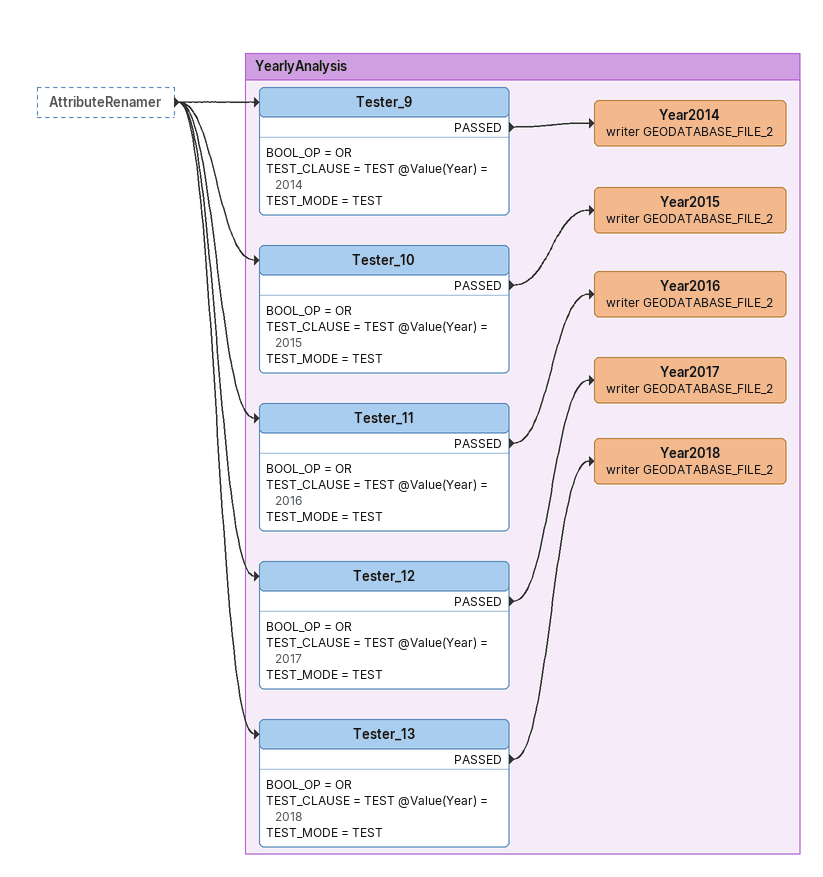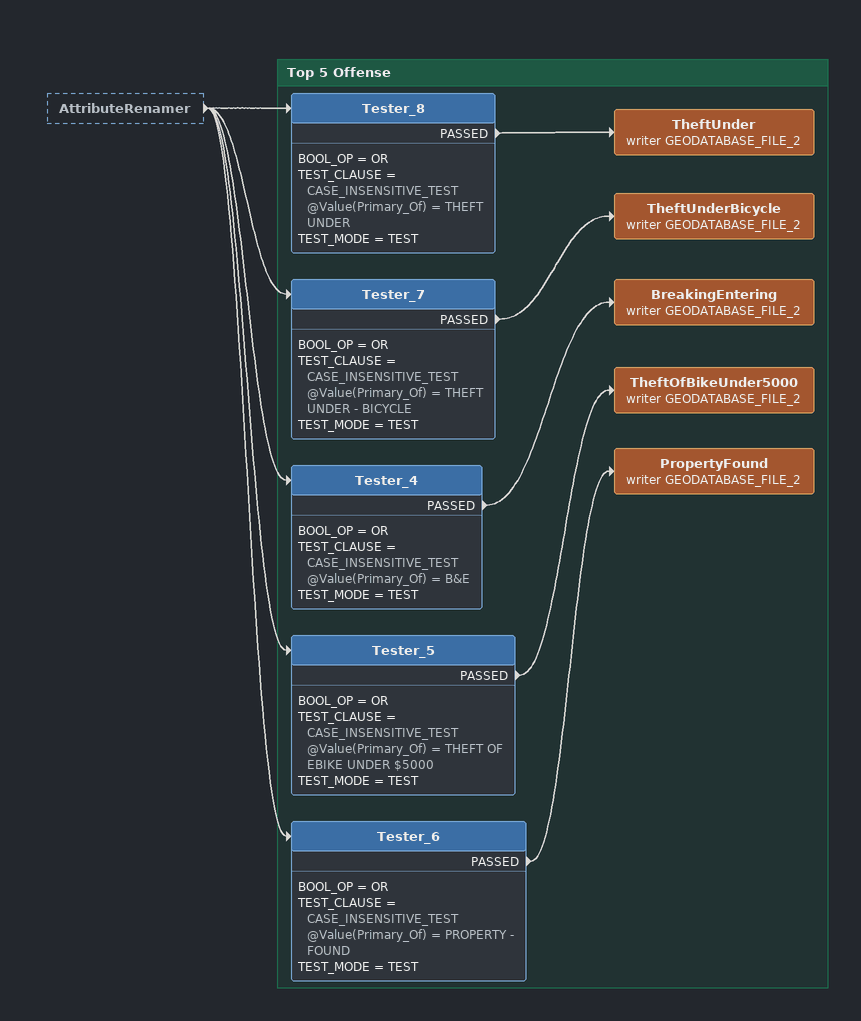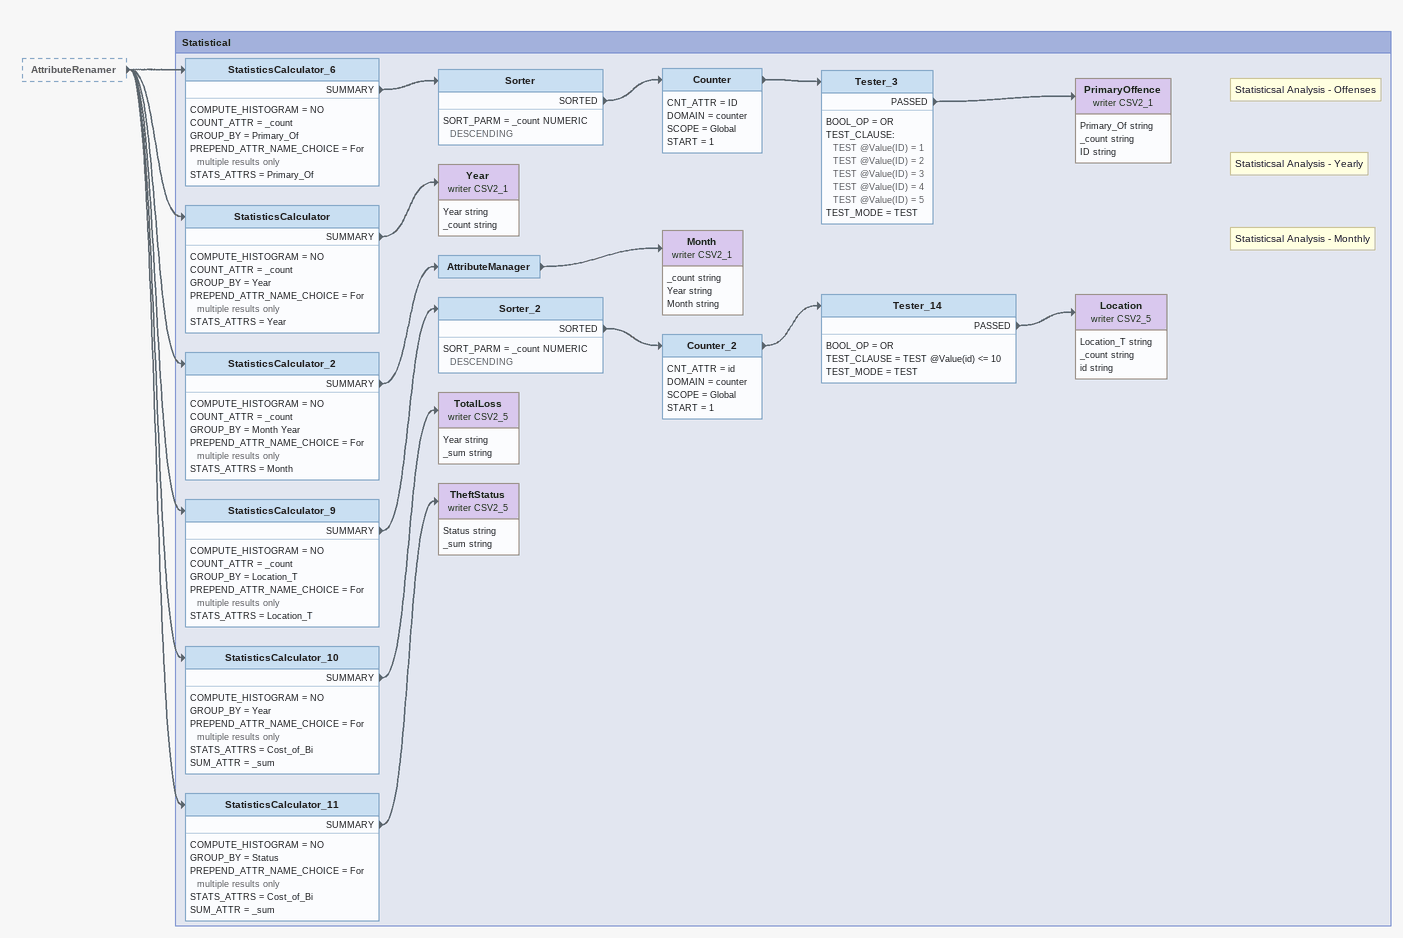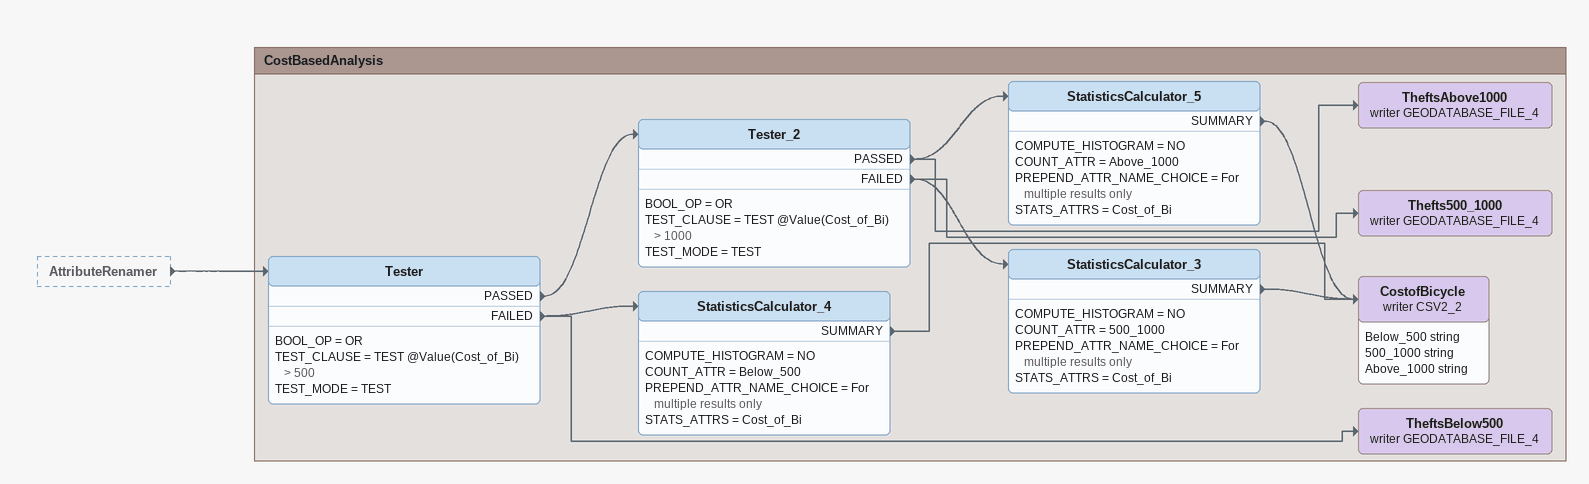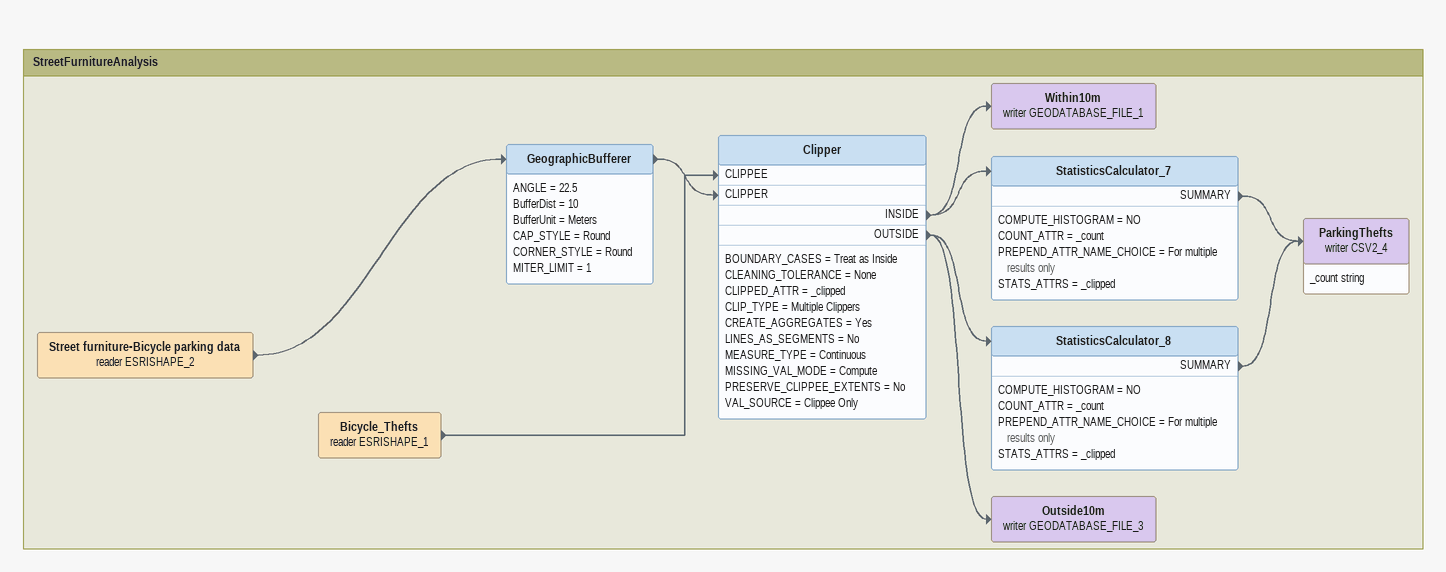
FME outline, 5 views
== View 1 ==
AttributeRenamer [outside]
    -> Tester_9
    -> Tester_10
    -> Tester_13
    -> Tester_12
    -> Tester_11

Bookmark: YearlyAnalysis
Tester_9
    BOOL_OP = OR
    TEST_CLAUSE = TEST @Value(Year) = 2014
    TEST_MODE = TEST
    PASSED -> Year2014 (writer GEODATABASE_FILE_2)
Year2014 (writer GEODATABASE_FILE_2)
Tester_10
    BOOL_OP = OR
    TEST_CLAUSE = TEST @Value(Year) = 2015
    TEST_MODE = TEST
    PASSED -> Year2015 (writer GEODATABASE_FILE_2)
Year2015 (writer GEODATABASE_FILE_2)
Tester_11
    BOOL_OP = OR
    TEST_CLAUSE = TEST @Value(Year) = 2016
    TEST_MODE = TEST
    PASSED -> Year2016 (writer GEODATABASE_FILE_2)
Year2016 (writer GEODATABASE_FILE_2)
Tester_12
    BOOL_OP = OR
    TEST_CLAUSE = TEST @Value(Year) = 2017
    TEST_MODE = TEST
    PASSED -> Year2017 (writer GEODATABASE_FILE_2)
Year2017 (writer GEODATABASE_FILE_2)
Tester_13
    BOOL_OP = OR
    TEST_CLAUSE = TEST @Value(Year) = 2018
    TEST_MODE = TEST
    PASSED -> Year2018 (writer GEODATABASE_FILE_2)
Year2018 (writer GEODATABASE_FILE_2)

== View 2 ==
AttributeRenamer [outside]
    -> Tester_6
    -> Tester_5
    -> Tester_4
    -> Tester_7
    -> Tester_8

Bookmark: Top 5 Offense
Tester_8
    BOOL_OP = OR
    TEST_CLAUSE = CASE_INSENSITIVE_TEST @Value(Primary_Of) = THEFT UNDER
    TEST_MODE = TEST
    PASSED -> TheftUnder (writer GEODATABASE_FILE_2)
TheftUnder (writer GEODATABASE_FILE_2)
Tester_7
    BOOL_OP = OR
    TEST_CLAUSE = CASE_INSENSITIVE_TEST @Value(Primary_Of) = THEFT UNDER - BICYCLE
    TEST_MODE = TEST
    PASSED -> TheftUnderBicycle (writer GEODATABASE_FILE_2)
TheftUnderBicycle (writer GEODATABASE_FILE_2)
Tester_4
    BOOL_OP = OR
    TEST_CLAUSE = CASE_INSENSITIVE_TEST @Value(Primary_Of) = B&E
    TEST_MODE = TEST
    PASSED -> BreakingEntering (writer GEODATABASE_FILE_2)
BreakingEntering (writer GEODATABASE_FILE_2)
Tester_5
    BOOL_OP = OR
    TEST_CLAUSE = CASE_INSENSITIVE_TEST @Value(Primary_Of) = THEFT OF EBIKE UNDER $5000
    TEST_MODE = TEST
    PASSED -> TheftOfBikeUnder5000 (writer GEODATABASE_FILE_2)
TheftOfBikeUnder5000 (writer GEODATABASE_FILE_2)
Tester_6
    BOOL_OP = OR
    TEST_CLAUSE = CASE_INSENSITIVE_TEST @Value(Primary_Of) = PROPERTY - FOUND
    TEST_MODE = TEST
    PASSED -> PropertyFound (writer GEODATABASE_FILE_2)
PropertyFound (writer GEODATABASE_FILE_2)

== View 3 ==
AttributeRenamer [outside]
    -> StatisticsCalculator_2
    -> StatisticsCalculator
    -> StatisticsCalculator_6
    -> StatisticsCalculator_9
    -> StatisticsCalculator_10
    -> StatisticsCalculator_11

Bookmark: Statistical
StatisticsCalculator_6
    COMPUTE_HISTOGRAM = NO
    COUNT_ATTR = _count
    GROUP_BY = Primary_Of
    PREPEND_ATTR_NAME_CHOICE = For multiple results only
    STATS_ATTRS = Primary_Of
    SUMMARY -> Sorter
Sorter
    SORT_PARM = _count NUMERIC DESCENDING
    SORTED -> Counter
Counter
    CNT_ATTR = ID
    DOMAIN = counter
    SCOPE = Global
    START = 1
    -> Tester_3
Tester_3
    BOOL_OP = OR
    TEST_CLAUSE:
      TEST @Value(ID) = 1
      TEST @Value(ID) = 2
      TEST @Value(ID) = 3
      TEST @Value(ID) = 4
      TEST @Value(ID) = 5
    TEST_MODE = TEST
    PASSED -> PrimaryOffence (writer CSV2_1)
Note: Statisticsal Analysis - Offenses
PrimaryOffence (writer CSV2_1)
    attributes: Primary_Of string, _count string, ID string
StatisticsCalculator
    COMPUTE_HISTOGRAM = NO
    COUNT_ATTR = _count
    GROUP_BY = Year
    PREPEND_ATTR_NAME_CHOICE = For multiple results only
    STATS_ATTRS = Year
    SUMMARY -> Year (writer CSV2_1)
Note: Statisticsal Analysis - Yearly
Year (writer CSV2_1)
    attributes: Year string, _count string
StatisticsCalculator_2
    COMPUTE_HISTOGRAM = NO
    COUNT_ATTR = _count
    GROUP_BY = Month Year
    PREPEND_ATTR_NAME_CHOICE = For multiple results only
    STATS_ATTRS = Month
    SUMMARY -> AttributeManager
AttributeManager
    -> Month (writer CSV2_1)
Note: Statisticsal Analysis - Monthly
Month (writer CSV2_1)
    attributes: _count string, Year string, Month string
StatisticsCalculator_9
    COMPUTE_HISTOGRAM = NO
    COUNT_ATTR = _count
    GROUP_BY = Location_T
    PREPEND_ATTR_NAME_CHOICE = For multiple results only
    STATS_ATTRS = Location_T
    SUMMARY -> Sorter_2
Sorter_2
    SORT_PARM = _count NUMERIC DESCENDING
    SORTED -> Counter_2
Counter_2
    CNT_ATTR = id
    DOMAIN = counter
    SCOPE = Global
    START = 1
    -> Tester_14
Tester_14
    BOOL_OP = OR
    TEST_CLAUSE = TEST @Value(id) <= 10
    TEST_MODE = TEST
    PASSED -> Location (writer CSV2_5)
Location (writer CSV2_5)
    attributes: Location_T string, _count string, id string
StatisticsCalculator_10
    COMPUTE_HISTOGRAM = NO
    GROUP_BY = Year
    PREPEND_ATTR_NAME_CHOICE = For multiple results only
    STATS_ATTRS = Cost_of_Bi
    SUM_ATTR = _sum
    SUMMARY -> TotalLoss (writer CSV2_5)
TotalLoss (writer CSV2_5)
    attributes: Year string, _sum string
StatisticsCalculator_11
    COMPUTE_HISTOGRAM = NO
    GROUP_BY = Status
    PREPEND_ATTR_NAME_CHOICE = For multiple results only
    STATS_ATTRS = Cost_of_Bi
    SUM_ATTR = _sum
    SUMMARY -> TheftStatus (writer CSV2_5)
TheftStatus (writer CSV2_5)
    attributes: Status string, _sum string

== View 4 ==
AttributeRenamer [outside]
    -> Tester

Bookmark: CostBasedAnalysis
Tester
    BOOL_OP = OR
    TEST_CLAUSE = TEST @Value(Cost_of_Bi) > 500
    TEST_MODE = TEST
    PASSED -> Tester_2
    FAILED -> StatisticsCalculator_4
    FAILED -> TheftsBelow500 (writer GEODATABASE_FILE_4)
Tester_2
    BOOL_OP = OR
    TEST_CLAUSE = TEST @Value(Cost_of_Bi) > 1000
    TEST_MODE = TEST
    PASSED -> StatisticsCalculator_5
    PASSED -> TheftsAbove1000 (writer GEODATABASE_FILE_4)
    FAILED -> StatisticsCalculator_3
    FAILED -> Thefts500_1000 (writer GEODATABASE_FILE_4)
StatisticsCalculator_5
    COMPUTE_HISTOGRAM = NO
    COUNT_ATTR = Above_1000
    PREPEND_ATTR_NAME_CHOICE = For multiple results only
    STATS_ATTRS = Cost_of_Bi
    SUMMARY -> CostofBicycle (writer CSV2_2)
TheftsAbove1000 (writer GEODATABASE_FILE_4)
Thefts500_1000 (writer GEODATABASE_FILE_4)
StatisticsCalculator_3
    COMPUTE_HISTOGRAM = NO
    COUNT_ATTR = 500_1000
    PREPEND_ATTR_NAME_CHOICE = For multiple results only
    STATS_ATTRS = Cost_of_Bi
    SUMMARY -> CostofBicycle (writer CSV2_2)
StatisticsCalculator_4
    COMPUTE_HISTOGRAM = NO
    COUNT_ATTR = Below_500
    PREPEND_ATTR_NAME_CHOICE = For multiple results only
    STATS_ATTRS = Cost_of_Bi
    SUMMARY -> CostofBicycle (writer CSV2_2)
CostofBicycle (writer CSV2_2)
    attributes: Below_500 string, 500_1000 string, Above_1000 string
TheftsBelow500 (writer GEODATABASE_FILE_4)

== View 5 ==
Bookmark: StreetFurnitureAnalysis
Street furniture-Bicycle parking data (reader ESRISHAPE_2)
    -> GeographicBufferer
GeographicBufferer
    ANGLE = 22.5
    BufferDist = 10
    BufferUnit = Meters
    CAP_STYLE = Round
    CORNER_STYLE = Round
    MITER_LIMIT = 1
    -> Clipper [CLIPPER]
Bicycle_Thefts (reader ESRISHAPE_1)
    -> Clipper [CLIPPEE]
Clipper
    BOUNDARY_CASES = Treat as Inside
    CLEANING_TOLERANCE = None
    CLIPPED_ATTR = _clipped
    CLIP_TYPE = Multiple Clippers
    CREATE_AGGREGATES = Yes
    LINES_AS_SEGMENTS = No
    MEASURE_TYPE = Continuous
    MISSING_VAL_MODE = Compute
    PRESERVE_CLIPPEE_EXTENTS = No
    VAL_SOURCE = Clippee Only
    INSIDE -> Within10m (writer GEODATABASE_FILE_1)
    INSIDE -> StatisticsCalculator_7
    OUTSIDE -> Outside10m (writer GEODATABASE_FILE_3)
    OUTSIDE -> StatisticsCalculator_8
Within10m (writer GEODATABASE_FILE_1)
StatisticsCalculator_7
    COMPUTE_HISTOGRAM = NO
    COUNT_ATTR = _count
    PREPEND_ATTR_NAME_CHOICE = For multiple results only
    STATS_ATTRS = _clipped
    SUMMARY -> ParkingThefts (writer CSV2_4)
StatisticsCalculator_8
    COMPUTE_HISTOGRAM = NO
    COUNT_ATTR = _count
    PREPEND_ATTR_NAME_CHOICE = For multiple results only
    STATS_ATTRS = _clipped
    SUMMARY -> ParkingThefts (writer CSV2_4)
ParkingThefts (writer CSV2_4)
    attributes: _count string
Outside10m (writer GEODATABASE_FILE_3)
